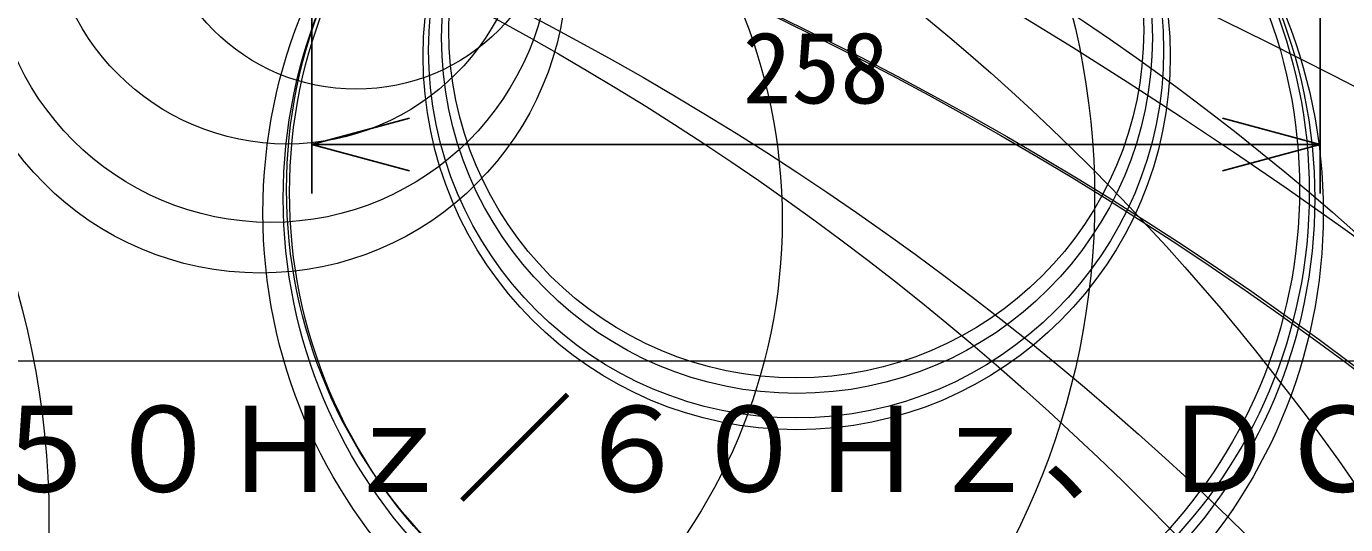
# Model space of a CAD drawing. Units: millimetres, scale not verified. Extents: x -11551 to 11812, y -1386 to 23401.
# Drawn here: x -1.01 to 32.75, y -20.68 to -7.94 of the extents above; entities that cross this region are included whole.
import ezdxf
from ezdxf.enums import TextEntityAlignment as Align

# ---------------------------------------------------------------- set-up
doc = ezdxf.new("R2010")
doc.units = ezdxf.units.MM
doc.header["$LTSCALE"] = 0.125
for name, color, linetype in [('0-0_0', 7, 'Continuous'), ('0-1_MOJI1', 7, 'Continuous'), ('0-4_SUNPO', 7, 'Continuous')]:
    doc.layers.add(name, color=color, linetype=linetype)
doc.layers.add('0-2_WAKU', color=1, linetype='Continuous', lineweight=18)
doc.layers.add('0-5_GAIKEI', color=1, linetype='Continuous', lineweight=18)
doc.styles.add('ＭＳ ゴシック', font='')
doc.styles.get('ＭＳ ゴシック').set_extended_font_data('MS Gothic')

# ---------------------------------------------------------------- blocks, each defined once
blk = doc.blocks.new('_Open30')
at = {"layer": '0-0_0'}
blk.add_line((0, 0), (-1, 0), dxfattribs=at)
blk.add_lwpolyline([(-1, 0.26795), (0, 0), (-1, -0.26795)], dxfattribs=at)
blk = doc.blocks.new('D9')
at = {"layer": '0-4_SUNPO'}
for p, q in [((96.5991, 226.8148), (96.5991, 175.2936)), ((70.796, 190.504), (70.796, 175.2936)), ((73.296, 176.5436), (94.0991, 176.5436))]:
    blk.add_line(p, q, dxfattribs=at)
at = {"layer": '0-4_SUNPO', "xscale": 2.5, "yscale": 2.5, "rotation": 180}
blk.add_blockref('_Open30', (70.796, 176.5436), dxfattribs=at)
at = {"layer": '0-4_SUNPO', "xscale": 2.5, "yscale": 2.5}
blk.add_blockref('_Open30', (96.5991, 176.5436), dxfattribs=at)
at = {"layer": '0-4_SUNPO', "style": 'ＭＳ ゴシック'}
blk.add_text('258', height=1.833, dxfattribs=at).set_placement((81.8225, 177.0436), align=Align.BOTTOM_LEFT)

msp = doc.modelspace()

# ---------------------------------------------------------------- linework, layer by layer
at = {"layer": '0-2_WAKU', "color": 4}
msp.add_line((62.5, -16.5), (-62.5, -16.5), dxfattribs=at)
at = {"layer": '0-5_GAIKEI'}
for centre, radius in [((12.6182, -106.3692), 146.8143), ((29.6711, -92.24), 132.6849), ((12.1037, -50.4179), 90.6691), ((30.0788, -56.0318), 96.283), ((30.1634, -40.0517), 80.3027), ((11.6776, -18.427), 58.8672), ((30.4295, -25.1987), 65.6394), ((11.4982, 4.5996), 35.6482), ((30.638, 0.6997), 39.5486), ((23.1051, -349.5207), 388.9165), ((23.9429, -232.8485), 272.2412), ((7.0884, -12.3391), 19.2396), ((8.4907, -148.066), 152.5096), ((-16.008, -114.7477), 119.1913), ((3.9835, -12.8893), 14.3484), ((-19.6788, -87.0182), 87.911), ((-19.696, -86.7602), 87.6451), ((-23.2842, -75.5895), 76.475), ((-23.1491, -70.9643), 71.8402), ((21.6369, -109.4945), 110.3958), ((21.3452, -99.0466), 99.951), ((-21.8575, -20.5574), 21.4244), ((17.7496, -39.7174), 40.5978), ((17.8538, -36.33), 37.2008), ((19.2063, -29.0304), 29.895), ((19.1929, -27.9807), 28.8525), ((7.4303, -4.3782), 5.1659), ((18.6113, -12.7016), 13.5683), ((18.7612, -12.3388), 13.1974), ((18.6105, -12.1032), 12.9622), ((18.7729, -12.1825), 13.0487), ((18.7023, -8.6934), 9.559), ((18.6874, -8.5462), 9.4043), ((18.7097, -8.2291), 9.0948), ((18.6925, -8.034), 8.8921)]:
    msp.add_circle(centre, radius, dxfattribs=at)
at = {"layer": '0-5_GAIKEI', "color": 7}
for centre, radius in [((19.837, -673.1676), 713.1818), ((23.7576, -316.9388), 356.9315), ((-45.8156, -123.4143), 135.3914), ((-37.8549, -146.6608), 154.3674), ((-15.1021, -52.8718), 58.4526), ((-11.1545, -63.029), 66.5768), ((4.9808, -6.4087), 7.8352), ((5.248, -5.7896), 7.1607), ((5.6552, -4.8282), 6.1167)]:
    msp.add_circle(centre, radius, dxfattribs=at)

# ---------------------------------------------------------------- block references
at = {"layer": '0-4_SUNPO'}
msp.add_blockref('D9', (-64.5, -187.5), dxfattribs=at)

# ---------------------------------------------------------------- texts
at = {"layer": '0-1_MOJI1', "style": 'ＭＳ ゴシック'}
msp.add_text('ＡＣ２４Ｖ  ５０Ｈｚ／６０Ｈｚ、ＤＣ１２Ｖ', height=2.199, dxfattribs=at).set_placement((-20, -20.5), align=Align.BOTTOM_LEFT)

doc.saveas('drawing.dxf')
